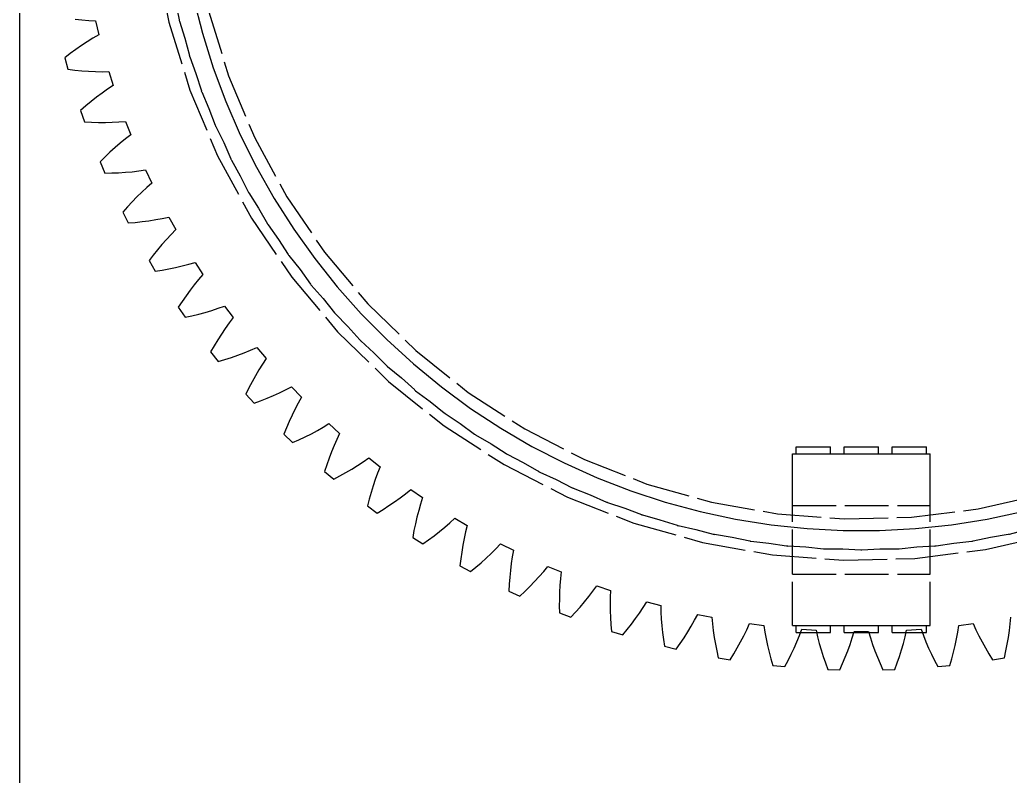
# Model space of a CAD drawing. Header units: millimetres. Extents: x -9 to 243, y -53 to 196.
# Drawn here: x 0.75 to 29.58, y 102.62 to 124.63 of the extents above; entities that cross this region are included whole.
import ezdxf

# ---------------------------------------------------------------- set-up
doc = ezdxf.new("R2010")
doc.units = ezdxf.units.MM
doc.linetypes.add('DASHED', pattern=[1.524, 1.27, -0.254])
doc.layers.add('HIDDEN', color=8, linetype='DASHED')
doc.layers.add('VISIBLE', color=7, linetype='CONTINUOUS')

msp = doc.modelspace()

# ---------------------------------------------------------------- linework, layer by layer
at = {"layer": 'HIDDEN'}
for points in [[(0.75, 81.6), (0.75, 187.1)], [(4.68027, 126.59961), (5.09119, 124.56694), (5.70245, 122.58527), (6.50799, 120.67432), (7.49979, 118.85307), (8.668, 117.13962), (10.00101, 115.551), (11.48557, 114.103), (13.10693, 112.81001), (14.84897, 111.68488), (16.69438, 110.73879), (18.62482, 109.98115), (20.6211, 109.41948), (22.66339, 109.05937), (24.73139, 108.9044), (26.80454, 108.9561), (28.86224, 109.21396), (30.88404, 109.67543)], [(4.68027, 126.59961), (5.09119, 124.56694), (5.70245, 122.58527), (6.50799, 120.67432), (7.49979, 118.85307), (8.668, 117.13962), (10.00101, 115.551), (11.48557, 114.103), (13.10693, 112.81001), (14.84897, 111.68488), (16.69438, 110.73879), (18.62482, 109.98115), (20.6211, 109.41948), (22.66339, 109.05937), (24.73139, 108.9044), (26.80454, 108.9561), (28.86224, 109.21396), (30.88404, 109.67543)], [(5.2875, 125.14369), (5.39036, 124.631)], [(5.2875, 125.14369), (5.39036, 124.631)], [(5.80765, 125.26241), (6.06894, 124.24252)], [(5.80765, 125.26241), (6.06894, 124.24252)], [(6.25408, 124.86304), (6.83008, 122.9957), (7.58915, 121.19498), (8.52373, 119.47879), (9.62456, 117.86419), (10.88067, 116.36721), (12.27959, 115.00274), (13.80742, 113.78434), (15.44897, 112.72411), (17.18792, 111.8326), (19.007, 111.11866), (20.88813, 110.5894), (22.81261, 110.25006), (24.76131, 110.10403), (26.71486, 110.15274), (28.65386, 110.39573), (30.55903, 110.83058)], [(6.25408, 124.86304), (6.83008, 122.9957), (7.58915, 121.19498), (8.52373, 119.47879), (9.62456, 117.86419), (10.88067, 116.36721), (12.27959, 115.00274), (13.80742, 113.78434), (15.44897, 112.72411), (17.18792, 111.8326), (19.007, 111.11866), (20.88813, 110.5894), (22.81261, 110.25006), (24.76131, 110.10403), (26.71486, 110.15274), (28.65386, 110.39573), (30.55903, 110.83058)], [(2.36283, 124.65086), (2.5598, 124.62879)], [(2.36283, 124.65086), (2.5598, 124.62879)], [(2.5598, 124.62879), (2.75571, 124.61221)], [(2.5598, 124.62879), (2.75571, 124.61221)], [(2.75571, 124.61221), (2.95043, 124.60151)], [(2.75571, 124.61221), (2.95043, 124.60151)], [(2.95043, 124.60151), (3.04774, 124.19317)], [(2.95043, 124.60151), (3.04774, 124.19317)], [(5.39036, 124.631), (5.38852, 124.63043)], [(5.39036, 124.631), (5.38852, 124.63043)], [(5.38852, 124.63043), (5.39397, 124.61301)], [(5.38852, 124.63043), (5.39397, 124.61301)], [(5.39397, 124.61301), (5.39756, 124.59512)], [(5.39397, 124.61301), (5.39756, 124.59512)], [(5.39946, 124.5955), (5.39756, 124.59512)], [(5.39946, 124.5955), (5.39756, 124.59512)], [(5.39946, 124.5955), (5.55578, 124.09651)], [(5.39946, 124.5955), (5.55578, 124.09651)], [(2.7114, 123.99264), (2.54556, 123.88411)], [(2.7114, 123.99264), (2.54556, 123.88411)], [(2.87877, 124.09579), (2.7114, 123.99264)], [(2.87877, 124.09579), (2.7114, 123.99264)], [(3.04774, 124.19317), (2.87877, 124.09579)], [(3.04774, 124.19317), (2.87877, 124.09579)], [(5.55578, 124.09651), (5.68556, 123.58997)], [(5.55578, 124.09651), (5.68556, 123.58997)], [(6.06894, 124.24252), (6.38369, 123.23784)], [(6.06894, 124.24252), (6.38369, 123.23784)], [(2.38121, 123.7705), (2.21834, 123.65205)], [(2.38121, 123.7705), (2.21834, 123.65205)], [(2.54556, 123.88411), (2.38121, 123.7705)], [(2.54556, 123.88411), (2.38121, 123.7705)], [(2.21834, 123.65205), (2.05693, 123.52897)], [(2.21834, 123.65205), (2.05693, 123.52897)], [(2.05693, 123.52897), (2.14979, 123.18999)], [(2.05693, 123.52897), (2.14979, 123.18999)], [(5.68556, 123.58997), (5.68375, 123.58929)], [(5.68556, 123.58997), (5.68375, 123.58929)], [(5.68375, 123.58929), (5.69011, 123.57219)], [(5.68375, 123.58929), (5.69011, 123.57219)], [(5.69011, 123.57219), (5.69464, 123.55452)], [(5.69011, 123.57219), (5.69464, 123.55452)], [(5.69651, 123.555), (5.69464, 123.55452)], [(5.69651, 123.555), (5.69464, 123.55452)], [(5.69651, 123.555), (5.87896, 123.06495)], [(5.69651, 123.555), (5.87896, 123.06495)], [(2.14979, 123.18999), (2.35139, 123.16635)], [(2.14979, 123.18999), (2.35139, 123.16635)], [(2.35139, 123.16635), (2.55188, 123.14744)], [(2.35139, 123.16635), (2.55188, 123.14744)], [(2.55188, 123.14744), (2.75118, 123.13344)], [(2.55188, 123.14744), (2.75118, 123.13344)], [(2.75118, 123.13344), (2.94919, 123.12457)], [(2.75118, 123.13344), (2.94919, 123.12457)], [(2.94919, 123.12457), (3.14576, 123.12112)], [(2.94919, 123.12457), (3.14576, 123.12112)], [(3.14576, 123.12112), (3.34077, 123.12344)], [(3.14576, 123.12112), (3.34077, 123.12344)], [(3.34077, 123.12344), (3.46513, 122.72252)], [(3.34077, 123.12344), (3.46513, 122.72252)], [(6.38369, 123.23784), (6.75102, 122.25116)], [(6.38369, 123.23784), (6.75102, 122.25116)], [(5.87896, 123.06495), (6.03528, 122.56596)], [(5.87896, 123.06495), (6.03528, 122.56596)], [(3.30305, 122.61408), (3.14294, 122.49998)], [(3.30305, 122.61408), (3.14294, 122.49998)], [(3.46513, 122.72252), (3.30305, 122.61408)], [(3.46513, 122.72252), (3.30305, 122.61408)], [(6.03528, 122.56596), (6.03351, 122.56519)], [(6.03528, 122.56596), (6.03351, 122.56519)], [(6.03351, 122.56519), (6.04077, 122.54845)], [(6.03351, 122.56519), (6.04077, 122.54845)], [(6.04077, 122.54845), (6.04622, 122.53104)], [(6.04077, 122.54845), (6.04622, 122.53104)], [(2.82833, 122.25627), (2.67373, 122.12721)], [(2.82833, 122.25627), (2.67373, 122.12721)], [(2.98472, 122.38061), (2.82833, 122.25627)], [(2.98472, 122.38061), (2.82833, 122.25627)], [(3.14294, 122.49998), (2.98472, 122.38061)], [(3.14294, 122.49998), (2.98472, 122.38061)], [(6.04807, 122.53162), (6.04622, 122.53104)], [(6.04807, 122.53162), (6.04622, 122.53104)], [(6.04807, 122.53162), (6.25612, 122.05189)], [(6.04807, 122.53162), (6.25612, 122.05189)], [(2.67373, 122.12721), (2.5209, 121.99363)], [(2.67373, 122.12721), (2.5209, 121.99363)], [(2.5209, 121.99363), (2.63619, 121.6616)], [(2.5209, 121.99363), (2.63619, 121.6616)], [(6.25612, 122.05189), (6.43856, 121.56184)], [(6.25612, 122.05189), (6.43856, 121.56184)], [(6.75102, 122.25116), (7.16992, 121.28526)], [(6.75102, 122.25116), (7.16992, 121.28526)], [(2.63619, 121.6616), (2.83892, 121.65148)], [(2.63619, 121.6616), (2.83892, 121.65148)], [(2.83892, 121.65148), (3.04023, 121.646)], [(2.83892, 121.65148), (3.04023, 121.646)], [(3.04023, 121.646), (3.24002, 121.64535)], [(3.04023, 121.646), (3.24002, 121.64535)], [(3.24002, 121.64535), (3.43818, 121.64973)], [(3.24002, 121.64535), (3.43818, 121.64973)], [(3.43818, 121.64973), (3.63455, 121.65941)], [(3.43818, 121.64973), (3.63455, 121.65941)], [(3.63455, 121.65941), (3.82896, 121.67476)], [(3.63455, 121.65941), (3.82896, 121.67476)], [(3.82896, 121.67476), (3.97983, 121.28303)], [(3.82896, 121.67476), (3.97983, 121.28303)], [(6.43856, 121.56184), (6.43683, 121.56098)], [(6.43856, 121.56184), (6.43683, 121.56098)], [(6.43683, 121.56098), (6.44496, 121.54465)], [(6.43683, 121.56098), (6.44496, 121.54465)], [(6.44496, 121.54465), (6.45133, 121.52754)], [(6.44496, 121.54465), (6.45133, 121.52754)], [(6.45314, 121.52822), (6.45133, 121.52754)], [(6.45314, 121.52822), (6.45133, 121.52754)], [(6.45314, 121.52822), (6.68622, 121.06014)], [(6.45314, 121.52822), (6.68622, 121.06014)], [(3.82535, 121.16401), (3.67322, 121.03946)], [(3.82535, 121.16401), (3.67322, 121.03946)], [(3.97983, 121.28303), (3.82535, 121.16401)], [(3.97983, 121.28303), (3.82535, 121.16401)], [(7.16992, 121.28526), (7.63921, 120.3428)], [(7.16992, 121.28526), (7.63921, 120.3428)], [(3.52332, 120.90979), (3.37558, 120.77529)], [(3.52332, 120.90979), (3.37558, 120.77529)], [(3.67322, 121.03946), (3.52332, 120.90979)], [(3.67322, 121.03946), (3.52332, 120.90979)], [(6.68622, 121.06014), (6.89427, 120.5804)], [(6.68622, 121.06014), (6.89427, 120.5804)], [(3.22995, 120.63619), (3.08639, 120.4927)], [(3.22995, 120.63619), (3.08639, 120.4927)], [(3.37558, 120.77529), (3.22995, 120.63619)], [(3.37558, 120.77529), (3.22995, 120.63619)], [(6.89427, 120.5804), (6.89259, 120.57945)], [(6.89427, 120.5804), (6.89259, 120.57945)], [(6.89259, 120.57945), (6.90157, 120.56357)], [(6.89259, 120.57945), (6.90157, 120.56357)], [(6.90157, 120.56357), (6.90883, 120.54683)], [(6.90157, 120.56357), (6.90883, 120.54683)], [(6.91061, 120.5476), (6.90883, 120.54683)], [(6.91061, 120.5476), (6.90883, 120.54683)], [(6.91061, 120.5476), (7.16806, 120.09247)], [(6.91061, 120.5476), (7.16806, 120.09247)], [(3.08639, 120.4927), (3.2236, 120.16912)], [(3.08639, 120.4927), (3.2236, 120.16912)], [(4.21987, 120.23361), (4.41282, 120.26191)], [(4.21987, 120.23361), (4.41282, 120.26191)], [(4.41282, 120.26191), (4.58952, 119.88114)], [(4.41282, 120.26191), (4.58952, 119.88114)], [(7.63921, 120.3428), (8.15758, 119.42642)], [(7.63921, 120.3428), (8.15758, 119.42642)], [(3.2236, 120.16912), (3.42655, 120.17256)], [(3.2236, 120.16912), (3.42655, 120.17256)], [(3.42655, 120.17256), (3.62778, 120.18054)], [(3.42655, 120.17256), (3.62778, 120.18054)], [(3.62778, 120.18054), (3.82717, 120.19323)], [(3.62778, 120.18054), (3.82717, 120.19323)], [(3.82717, 120.19323), (4.02458, 120.21083)], [(3.82717, 120.19323), (4.02458, 120.21083)], [(4.02458, 120.21083), (4.21987, 120.23361)], [(4.02458, 120.21083), (4.21987, 120.23361)], [(7.16806, 120.09247), (7.40114, 119.62438)], [(7.16806, 120.09247), (7.40114, 119.62438)], [(4.44333, 119.75206), (4.29986, 119.61763)], [(4.44333, 119.75206), (4.29986, 119.61763)], [(4.58952, 119.88114), (4.44333, 119.75206)], [(4.58952, 119.88114), (4.44333, 119.75206)], [(4.15896, 119.47824), (4.02053, 119.33417)], [(4.15896, 119.47824), (4.02053, 119.33417)], [(4.29986, 119.61763), (4.15896, 119.47824)], [(4.29986, 119.61763), (4.15896, 119.47824)], [(7.40114, 119.62438), (7.39951, 119.62334)], [(7.40114, 119.62438), (7.39951, 119.62334)], [(7.39951, 119.62334), (7.40932, 119.60796)], [(7.39951, 119.62334), (7.40932, 119.60796)], [(7.40932, 119.60796), (7.41745, 119.59162)], [(7.40932, 119.60796), (7.41745, 119.59162)], [(7.41918, 119.59248), (7.41745, 119.59162)], [(7.41918, 119.59248), (7.41745, 119.59162)], [(7.41918, 119.59248), (7.7003, 119.15157)], [(7.41918, 119.59248), (7.7003, 119.15157)], [(8.15758, 119.42642), (8.72359, 118.53868)], [(8.15758, 119.42642), (8.72359, 118.53868)], [(3.88452, 119.18566), (3.75086, 119.03289)], [(3.88452, 119.18566), (3.75086, 119.03289)], [(4.02053, 119.33417), (3.88452, 119.18566)], [(4.02053, 119.33417), (3.88452, 119.18566)], [(7.7003, 119.15157), (7.95776, 118.69644)], [(7.7003, 119.15157), (7.95776, 118.69644)], [(3.75086, 119.03289), (3.90938, 118.7192)], [(3.75086, 119.03289), (3.90938, 118.7192)], [(4.50999, 118.78357), (4.70579, 118.81432)], [(4.50999, 118.78357), (4.70579, 118.81432)], [(4.70579, 118.81432), (4.89912, 118.85009)], [(4.70579, 118.81432), (4.89912, 118.85009)], [(4.89912, 118.85009), (5.08975, 118.89122)], [(4.89912, 118.85009), (5.08975, 118.89122)], [(5.08975, 118.89122), (5.29148, 118.52309)], [(5.08975, 118.89122), (5.29148, 118.52309)], [(3.90938, 118.7192), (4.11165, 118.73619)], [(3.90938, 118.7192), (4.11165, 118.73619)], [(4.11165, 118.73619), (4.31189, 118.75759)], [(4.11165, 118.73619), (4.31189, 118.75759)], [(4.31189, 118.75759), (4.50999, 118.78357)], [(4.31189, 118.75759), (4.50999, 118.78357)], [(5.29148, 118.52309), (5.15425, 118.38454)], [(5.29148, 118.52309), (5.15425, 118.38454)], [(7.95776, 118.69644), (7.95618, 118.69532)], [(7.95776, 118.69644), (7.95618, 118.69532)], [(7.95618, 118.69532), (7.96679, 118.68047)], [(7.95618, 118.69532), (7.96679, 118.68047)], [(7.96679, 118.68047), (7.97578, 118.66459)], [(7.96679, 118.68047), (7.97578, 118.66459)], [(7.97746, 118.66554), (7.97578, 118.66459)], [(7.97746, 118.66554), (7.97578, 118.66459)], [(7.97746, 118.66554), (8.28146, 118.24008)], [(7.97746, 118.66554), (8.28146, 118.24008)], [(8.72359, 118.53868), (9.33566, 117.68205)], [(8.72359, 118.53868), (9.33566, 117.68205)], [(5.02007, 118.24083), (4.8888, 118.09234)], [(5.02007, 118.24083), (4.8888, 118.09234)], [(5.15425, 118.38454), (5.02007, 118.24083)], [(5.15425, 118.38454), (5.02007, 118.24083)], [(8.28146, 118.24008), (8.56257, 117.79917)], [(8.28146, 118.24008), (8.56257, 117.79917)], [(4.7603, 117.93935), (4.63451, 117.78208)], [(4.7603, 117.93935), (4.63451, 117.78208)], [(4.8888, 118.09234), (4.7603, 117.93935)], [(4.8888, 118.09234), (4.7603, 117.93935)], [(4.63451, 117.78208), (4.51136, 117.62073)], [(4.63451, 117.78208), (4.51136, 117.62073)], [(8.56257, 117.79917), (8.56106, 117.79797)], [(8.56257, 117.79917), (8.56106, 117.79797)], [(8.56106, 117.79797), (8.57244, 117.7837)], [(8.56106, 117.79797), (8.57244, 117.7837)], [(8.57244, 117.7837), (8.58225, 117.76831)], [(8.57244, 117.7837), (8.58225, 117.76831)], [(8.58388, 117.76935), (8.58225, 117.76831)], [(8.58388, 117.76935), (8.58225, 117.76831)], [(8.58388, 117.76935), (8.9099, 117.36053)], [(8.58388, 117.76935), (8.9099, 117.36053)], [(9.33566, 117.68205), (9.99209, 116.85891)], [(9.33566, 117.68205), (9.99209, 116.85891)], [(4.51136, 117.62073), (4.69047, 117.31833)], [(4.51136, 117.62073), (4.69047, 117.31833)], [(4.89115, 117.34879), (5.08952, 117.38352)], [(4.89115, 117.34879), (5.08952, 117.38352)], [(5.08952, 117.38352), (5.28544, 117.42267)], [(5.08952, 117.38352), (5.28544, 117.42267)], [(5.28544, 117.42267), (5.47875, 117.46643)], [(5.28544, 117.42267), (5.47875, 117.46643)], [(5.47875, 117.46643), (5.66926, 117.51503)], [(5.47875, 117.46643), (5.66926, 117.51503)], [(5.66926, 117.51503), (5.85671, 117.5688)], [(5.66926, 117.51503), (5.85671, 117.5688)], [(5.85671, 117.5688), (6.08259, 117.21497)], [(5.85671, 117.5688), (6.08259, 117.21497)], [(8.9099, 117.36053), (9.2139, 116.93507)], [(8.9099, 117.36053), (9.2139, 116.93507)], [(4.69047, 117.31833), (4.89115, 117.34879)], [(4.69047, 117.31833), (4.89115, 117.34879)], [(5.95491, 117.06756), (5.83063, 116.91521)], [(5.95491, 117.06756), (5.83063, 116.91521)], [(6.08259, 117.21497), (5.95491, 117.06756)], [(6.08259, 117.21497), (5.95491, 117.06756)], [(5.83063, 116.91521), (5.70957, 116.75828)], [(5.83063, 116.91521), (5.70957, 116.75828)], [(9.2139, 116.93507), (9.21245, 116.93379)], [(9.2139, 116.93507), (9.21245, 116.93379)], [(9.21245, 116.93379), (9.22457, 116.92014)], [(9.21245, 116.93379), (9.22457, 116.92014)], [(9.22457, 116.92014), (9.23518, 116.9053)], [(9.22457, 116.92014), (9.23518, 116.9053)], [(9.23675, 116.90642), (9.23518, 116.9053)], [(9.23675, 116.90642), (9.23518, 116.9053)], [(9.23675, 116.90642), (9.5839, 116.51537)], [(9.23675, 116.90642), (9.5839, 116.51537)], [(9.99209, 116.85891), (10.69105, 116.07157)], [(9.99209, 116.85891), (10.69105, 116.07157)], [(5.59158, 116.59705), (5.47658, 116.43173)], [(5.59158, 116.59705), (5.47658, 116.43173)], [(5.70957, 116.75828), (5.59158, 116.59705)], [(5.70957, 116.75828), (5.59158, 116.59705)], [(9.5839, 116.51537), (9.90992, 116.10655)], [(9.5839, 116.51537), (9.90992, 116.10655)], [(5.47658, 116.43173), (5.36448, 116.26252)], [(5.47658, 116.43173), (5.36448, 116.26252)], [(5.36448, 116.26252), (5.56339, 115.97275)], [(5.36448, 116.26252), (5.56339, 115.97275)], [(6.34001, 116.17318), (6.52685, 116.23439)], [(6.34001, 116.17318), (6.52685, 116.23439)], [(6.52685, 116.23439), (6.7103, 116.30056)], [(6.52685, 116.23439), (6.7103, 116.30056)], [(6.7103, 116.30056), (6.9593, 115.96261)], [(6.7103, 116.30056), (6.9593, 115.96261)], [(5.56339, 115.97275), (5.76159, 116.01655)], [(5.56339, 115.97275), (5.76159, 116.01655)], [(5.76159, 116.01655), (5.95719, 116.06445)], [(5.76159, 116.01655), (5.95719, 116.06445)], [(5.95719, 116.06445), (6.15006, 116.1166)], [(5.95719, 116.06445), (6.15006, 116.1166)], [(6.15006, 116.1166), (6.34001, 116.17318)], [(6.15006, 116.1166), (6.34001, 116.17318)], [(6.9593, 115.96261), (6.84175, 115.807)], [(6.9593, 115.96261), (6.84175, 115.807)], [(9.90992, 116.10655), (9.90854, 116.10519)], [(9.90992, 116.10655), (9.90854, 116.10519)], [(9.90854, 116.10519), (9.92136, 116.09221)], [(9.90854, 116.10519), (9.92136, 116.09221)], [(9.92136, 116.09221), (9.93274, 116.07794)], [(9.92136, 116.09221), (9.93274, 116.07794)], [(9.93425, 116.07914), (9.93274, 116.07794)], [(9.93425, 116.07914), (9.93274, 116.07794)], [(9.93425, 116.07914), (10.30155, 115.70696)], [(9.93425, 116.07914), (10.30155, 115.70696)], [(10.69105, 116.07157), (11.43058, 115.32221)], [(10.69105, 116.07157), (11.43058, 115.32221)], [(6.72793, 115.64669), (6.61762, 115.48203)], [(6.72793, 115.64669), (6.61762, 115.48203)], [(6.84175, 115.807), (6.72793, 115.64669)], [(6.84175, 115.807), (6.72793, 115.64669)], [(10.30155, 115.70696), (10.6487, 115.31592)], [(10.30155, 115.70696), (10.6487, 115.31592)], [(6.61762, 115.48203), (6.51067, 115.31327)], [(6.61762, 115.48203), (6.51067, 115.31327)], [(6.40696, 115.14064), (6.30641, 114.96432)], [(6.40696, 115.14064), (6.30641, 114.96432)], [(6.51067, 115.31327), (6.40696, 115.14064)], [(6.51067, 115.31327), (6.40696, 115.14064)], [(7.46806, 115.0139), (7.64668, 115.09217)], [(7.46806, 115.0139), (7.64668, 115.09217)], [(7.64668, 115.09217), (7.9177, 114.7716)], [(7.64668, 115.09217), (7.9177, 114.7716)], [(10.6487, 115.31592), (10.64739, 115.31449)], [(10.6487, 115.31592), (10.64739, 115.31449)], [(10.64739, 115.31449), (10.66088, 115.30219)], [(10.64739, 115.31449), (10.66088, 115.30219)], [(10.66088, 115.30219), (10.67299, 115.28855)], [(10.66088, 115.30219), (10.67299, 115.28855)], [(10.67444, 115.28983), (10.67299, 115.28855)], [(10.67444, 115.28983), (10.67299, 115.28855)], [(10.67444, 115.28983), (11.06087, 114.93756)], [(10.67444, 115.28983), (11.06087, 114.93756)], [(11.43058, 115.32221), (12.20863, 114.61292)], [(11.43058, 115.32221), (12.20863, 114.61292)], [(6.30641, 114.96432), (6.52423, 114.68849)], [(6.30641, 114.96432), (6.52423, 114.68849)], [(6.71906, 114.74542), (6.91103, 114.80628)], [(6.71906, 114.74542), (6.91103, 114.80628)], [(6.91103, 114.80628), (7.09998, 114.8712)], [(6.91103, 114.80628), (7.09998, 114.8712)], [(7.09998, 114.8712), (7.28574, 114.94034)], [(7.09998, 114.8712), (7.28574, 114.94034)], [(7.28574, 114.94034), (7.46806, 115.0139)], [(7.28574, 114.94034), (7.46806, 115.0139)], [(7.9177, 114.7716), (7.81081, 114.60849)], [(7.9177, 114.7716), (7.81081, 114.60849)], [(11.06087, 114.93756), (11.42817, 114.56537)], [(11.06087, 114.93756), (11.42817, 114.56537)], [(6.52423, 114.68849), (6.71906, 114.74542)], [(6.52423, 114.68849), (6.71906, 114.74542)], [(7.81081, 114.60849), (7.70795, 114.44094)], [(7.81081, 114.60849), (7.70795, 114.44094)], [(11.42817, 114.56537), (11.42694, 114.56388)], [(11.42817, 114.56537), (11.42694, 114.56388)], [(11.42694, 114.56388), (11.44106, 114.55231)], [(11.42694, 114.56388), (11.44106, 114.55231)], [(11.44106, 114.55231), (11.45388, 114.53933)], [(11.44106, 114.55231), (11.45388, 114.53933)], [(11.45525, 114.54068), (11.45388, 114.53933)], [(11.45525, 114.54068), (11.45388, 114.53933)], [(11.45525, 114.54068), (11.85974, 114.20929)], [(11.45525, 114.54068), (11.85974, 114.20929)], [(12.20863, 114.61292), (13.02303, 113.94568)], [(12.20863, 114.61292), (13.02303, 113.94568)], [(7.60888, 114.26927), (7.51344, 114.09375)], [(7.60888, 114.26927), (7.51344, 114.09375)], [(7.70795, 114.44094), (7.60888, 114.26927)], [(7.70795, 114.44094), (7.60888, 114.26927)], [(11.85974, 114.20929), (12.24617, 113.85701)], [(11.85974, 114.20929), (12.24617, 113.85701)], [(7.42149, 113.91458), (7.33295, 113.73193)], [(7.42149, 113.91458), (7.33295, 113.73193)], [(7.51344, 114.09375), (7.42149, 113.91458)], [(7.51344, 114.09375), (7.42149, 113.91458)], [(8.4887, 113.85899), (8.66169, 113.94901)], [(8.4887, 113.85899), (8.66169, 113.94901)], [(8.66169, 113.94901), (8.95351, 113.64727)], [(8.66169, 113.94901), (8.95351, 113.64727)], [(13.02303, 113.94568), (13.87151, 113.32235)], [(13.02303, 113.94568), (13.87151, 113.32235)], [(7.33295, 113.73193), (7.56871, 113.47126)], [(7.33295, 113.73193), (7.56871, 113.47126)], [(7.7593, 113.54109), (7.94677, 113.61463)], [(7.7593, 113.54109), (7.94677, 113.61463)], [(7.94677, 113.61463), (8.13097, 113.69203)], [(7.94677, 113.61463), (8.13097, 113.69203)], [(8.13097, 113.69203), (8.31169, 113.77342)], [(8.13097, 113.69203), (8.31169, 113.77342)], [(8.31169, 113.77342), (8.4887, 113.85899)], [(8.31169, 113.77342), (8.4887, 113.85899)], [(8.95351, 113.64727), (8.85776, 113.47738)], [(8.95351, 113.64727), (8.85776, 113.47738)], [(12.24617, 113.85701), (12.24502, 113.85546)], [(12.24617, 113.85701), (12.24502, 113.85546)], [(12.24502, 113.85546), (12.25973, 113.84465)], [(12.24502, 113.85546), (12.25973, 113.84465)], [(12.25973, 113.84465), (12.27321, 113.83236)], [(12.25973, 113.84465), (12.27321, 113.83236)], [(12.27452, 113.83379), (12.27321, 113.83236)], [(12.27452, 113.83379), (12.27321, 113.83236)], [(12.27452, 113.83379), (12.69592, 113.5242)], [(12.27452, 113.83379), (12.69592, 113.5242)], [(7.56871, 113.47126), (7.7593, 113.54109)], [(7.56871, 113.47126), (7.7593, 113.54109)], [(8.85776, 113.47738), (8.76632, 113.30333)], [(8.85776, 113.47738), (8.76632, 113.30333)], [(12.69592, 113.5242), (13.10041, 113.19281)], [(12.69592, 113.5242), (13.10041, 113.19281)], [(13.87151, 113.32235), (14.75171, 112.74467)], [(13.87151, 113.32235), (14.75171, 112.74467)], [(8.67894, 113.12543), (8.59543, 112.94393)], [(8.67894, 113.12543), (8.59543, 112.94393)], [(8.76632, 113.30333), (8.67894, 113.12543)], [(8.76632, 113.30333), (8.67894, 113.12543)], [(13.10041, 113.19281), (13.09935, 113.19119)], [(13.10041, 113.19281), (13.09935, 113.19119)], [(13.09935, 113.19119), (13.1146, 113.18118)], [(13.09935, 113.19119), (13.1146, 113.18118)], [(13.1146, 113.18118), (13.12872, 113.16962)], [(13.1146, 113.18118), (13.12872, 113.16962)], [(13.12994, 113.17111), (13.12872, 113.16962)], [(13.12994, 113.17111), (13.12872, 113.16962)], [(13.12994, 113.17111), (13.5671, 112.8842)], [(13.12994, 113.17111), (13.5671, 112.8842)], [(8.51566, 112.75902), (8.43951, 112.57086)], [(8.51566, 112.75902), (8.43951, 112.57086)], [(8.59543, 112.94393), (8.51566, 112.75902)], [(8.59543, 112.94393), (8.51566, 112.75902)], [(9.41329, 112.67763), (9.58419, 112.77483)], [(9.41329, 112.67763), (9.58419, 112.77483)], [(9.58419, 112.77483), (9.75078, 112.87621)], [(9.58419, 112.77483), (9.75078, 112.87621)], [(9.75078, 112.87621), (10.06211, 112.59463)], [(9.75078, 112.87621), (10.06211, 112.59463)], [(13.5671, 112.8842), (13.98851, 112.57462)], [(13.5671, 112.8842), (13.98851, 112.57462)], [(14.75171, 112.74467), (15.66116, 112.21425)], [(14.75171, 112.74467), (15.66116, 112.21425)], [(8.43951, 112.57086), (8.69215, 112.32652)], [(8.43951, 112.57086), (8.69215, 112.32652)], [(8.87765, 112.40892), (9.0598, 112.49483)], [(8.87765, 112.40892), (9.0598, 112.49483)], [(9.0598, 112.49483), (9.23841, 112.58435)], [(9.0598, 112.49483), (9.23841, 112.58435)], [(9.23841, 112.58435), (9.41329, 112.67763)], [(9.23841, 112.58435), (9.41329, 112.67763)], [(10.06211, 112.59463), (9.97791, 112.41873)], [(10.06211, 112.59463), (9.97791, 112.41873)], [(13.98851, 112.57462), (13.98754, 112.57295)], [(13.98851, 112.57462), (13.98754, 112.57295)], [(13.98754, 112.57295), (14.0033, 112.56375)], [(13.98754, 112.57295), (14.0033, 112.56375)], [(14.0033, 112.56375), (14.01801, 112.55295)], [(14.0033, 112.56375), (14.01801, 112.55295)], [(14.01915, 112.55451), (14.01801, 112.55295)], [(14.01915, 112.55451), (14.01801, 112.55295)], [(14.01915, 112.55451), (14.47084, 112.29107)], [(14.01915, 112.55451), (14.47084, 112.29107)], [(8.69215, 112.32652), (8.87765, 112.40892)], [(8.69215, 112.32652), (8.87765, 112.40892)], [(9.8983, 112.23896), (9.823, 112.05562)], [(9.8983, 112.23896), (9.823, 112.05562)], [(9.97791, 112.41873), (9.8983, 112.23896)], [(9.97791, 112.41873), (9.8983, 112.23896)], [(14.47084, 112.29107), (14.908, 112.00415)], [(14.47084, 112.29107), (14.908, 112.00415)], [(15.66116, 112.21425), (16.59734, 111.73256)], [(15.66116, 112.21425), (16.59734, 111.73256)], [(23.35, 112.19793), (24.35, 112.19793)], [(23.35, 111.99793), (23.35, 112.19793)], [(23.35, 112.19793), (24.35, 112.19793)], [(23.35, 111.99793), (23.35, 112.19793)], [(24.35, 111.99793), (24.35, 112.19793)], [(24.35, 111.99793), (24.35, 112.19793)], [(24.75, 112.19793), (25.75, 112.19793)], [(24.75, 111.99793), (24.75, 112.19793)], [(24.75, 112.19793), (25.75, 112.19793)], [(24.75, 111.99793), (24.75, 112.19793)], [(25.75, 111.99793), (25.75, 112.19793)], [(25.75, 111.99793), (25.75, 112.19793)], [(26.15, 112.19793), (27.15, 112.19793)], [(26.15, 111.99793), (26.15, 112.19793)], [(26.15, 111.99793), (26.15, 112.19793)], [(26.15, 112.19793), (27.15, 112.19793)], [(27.15, 111.99793), (27.15, 112.19793)], [(27.15, 111.99793), (27.15, 112.19793)], [(9.823, 112.05562), (9.7518, 111.86894)], [(9.823, 112.05562), (9.7518, 111.86894)], [(10.74965, 111.76627), (10.9091, 111.87855)], [(10.74965, 111.76627), (10.9091, 111.87855)], [(10.9091, 111.87855), (11.23854, 111.61839)], [(10.9091, 111.87855), (11.23854, 111.61839)], [(14.908, 112.00415), (14.90712, 112.00243)], [(14.908, 112.00415), (14.90712, 112.00243)], [(14.90712, 112.00243), (14.92335, 111.99408)], [(14.90712, 112.00243), (14.92335, 111.99408)], [(14.92335, 111.99408), (14.9386, 111.98407)], [(14.92335, 111.99408), (14.9386, 111.98407)], [(14.93966, 111.98569), (14.9386, 111.98407)], [(14.93966, 111.98569), (14.9386, 111.98407)], [(14.93966, 111.98569), (15.40463, 111.74645)], [(14.93966, 111.98569), (15.40463, 111.74645)], [(23.25, 106.99793), (23.25, 111.99793)], [(23.25, 110.49793), (23.25, 111.99793)], [(23.25, 111.99793), (23.35, 111.99793)], [(23.25, 111.99793), (27.25, 111.99793)], [(23.35, 111.99793), (24.35, 111.99793)], [(24.35, 111.99793), (24.75, 111.99793)], [(24.75, 111.99793), (25.75, 111.99793)], [(25.75, 111.99793), (26.15, 111.99793)], [(26.15, 111.99793), (27.15, 111.99793)], [(27.15, 111.99793), (27.25, 111.99793)], [(27.25, 106.99793), (27.25, 111.99793)], [(27.25, 110.49793), (27.25, 111.99793)], [(9.68456, 111.67912), (9.62115, 111.4863)], [(9.68456, 111.67912), (9.62115, 111.4863)], [(9.7518, 111.86894), (9.68456, 111.67912)], [(9.7518, 111.86894), (9.68456, 111.67912)], [(10.41737, 111.55312), (10.58563, 111.65786)], [(10.41737, 111.55312), (10.58563, 111.65786)], [(10.58563, 111.65786), (10.74965, 111.76627)], [(10.58563, 111.65786), (10.74965, 111.76627)], [(11.23854, 111.61839), (11.16628, 111.43726)], [(11.23854, 111.61839), (11.16628, 111.43726)], [(15.40463, 111.74645), (15.85632, 111.48301)], [(15.40463, 111.74645), (15.85632, 111.48301)], [(16.59734, 111.73256), (17.55763, 111.30096)], [(16.59734, 111.73256), (17.55763, 111.30096)], [(9.62115, 111.4863), (9.88955, 111.25938)], [(9.62115, 111.4863), (9.88955, 111.25938)], [(9.88955, 111.25938), (10.06913, 111.35398)], [(9.88955, 111.25938), (10.06913, 111.35398)], [(10.06913, 111.35398), (10.24513, 111.45186)], [(10.06913, 111.35398), (10.24513, 111.45186)], [(10.24513, 111.45186), (10.41737, 111.55312)], [(10.24513, 111.45186), (10.41737, 111.55312)], [(11.16628, 111.43726), (11.09885, 111.25257)], [(11.16628, 111.43726), (11.09885, 111.25257)], [(15.85632, 111.48301), (15.85553, 111.48125)], [(15.85632, 111.48301), (15.85553, 111.48125)], [(15.85553, 111.48125), (15.87217, 111.47377)], [(15.85553, 111.48125), (15.87217, 111.47377)], [(15.87217, 111.47377), (15.88794, 111.46457)], [(15.87217, 111.47377), (15.88794, 111.46457)], [(15.88891, 111.46624), (15.88794, 111.46457)], [(15.88891, 111.46624), (15.88794, 111.46457)], [(15.88891, 111.46624), (16.36585, 111.25188)], [(15.88891, 111.46624), (16.36585, 111.25188)], [(17.55763, 111.30096), (18.53937, 110.92063)], [(17.55763, 111.30096), (18.53937, 110.92063)], [(11.03596, 111.06461), (10.9774, 110.8736)], [(11.03596, 111.06461), (10.9774, 110.8736)], [(11.09885, 111.25257), (11.03596, 111.06461)], [(11.09885, 111.25257), (11.03596, 111.06461)], [(16.36585, 111.25188), (16.83082, 111.01264)], [(16.36585, 111.25188), (16.83082, 111.01264)], [(16.83082, 111.01264), (16.83012, 111.01084)], [(16.83082, 111.01264), (16.83012, 111.01084)], [(16.83012, 111.01084), (16.84714, 111.00425)], [(16.83012, 111.01084), (16.84714, 111.00425)], [(10.9774, 110.8736), (10.92298, 110.6797)], [(10.9774, 110.8736), (10.92298, 110.6797)], [(11.82346, 110.71868), (11.97987, 110.8378)], [(11.82346, 110.71868), (11.97987, 110.8378)], [(11.97987, 110.8378), (12.13147, 110.96048)], [(11.97987, 110.8378), (12.13147, 110.96048)], [(12.13147, 110.96048), (12.47754, 110.72291)], [(12.13147, 110.96048), (12.47754, 110.72291)], [(12.47754, 110.72291), (12.41755, 110.53735)], [(12.47754, 110.72291), (12.41755, 110.53735)], [(16.84714, 111.00425), (16.86336, 110.9959)], [(16.84714, 111.00425), (16.86336, 110.9959)], [(16.86425, 110.99762), (16.86336, 110.9959)], [(16.86425, 110.99762), (16.86336, 110.9959)], [(16.86425, 110.99762), (17.35184, 110.80873)], [(16.86425, 110.99762), (17.35184, 110.80873)], [(17.35184, 110.80873), (17.82878, 110.59436)], [(17.35184, 110.80873), (17.82878, 110.59436)], [(18.53937, 110.92063), (19.53981, 110.59264)], [(18.53937, 110.92063), (19.53981, 110.59264)], [(10.92298, 110.6797), (10.87259, 110.48308)], [(10.92298, 110.6797), (10.87259, 110.48308)], [(10.87259, 110.48308), (11.15555, 110.27459)], [(10.87259, 110.48308), (11.15555, 110.27459)], [(11.32841, 110.38098), (11.49748, 110.4904)], [(11.32841, 110.38098), (11.49748, 110.4904)], [(11.49748, 110.4904), (11.66257, 110.60293)], [(11.49748, 110.4904), (11.66257, 110.60293)], [(11.66257, 110.60293), (11.82346, 110.71868)], [(11.66257, 110.60293), (11.82346, 110.71868)], [(12.41755, 110.53735), (12.36261, 110.34858)], [(12.41755, 110.53735), (12.36261, 110.34858)], [(17.82878, 110.59436), (17.82818, 110.59252)], [(17.82878, 110.59436), (17.82818, 110.59252)], [(17.82818, 110.59252), (17.84552, 110.58684)], [(17.82818, 110.59252), (17.84552, 110.58684)], [(17.84552, 110.58684), (17.86217, 110.57936)], [(17.84552, 110.58684), (17.86217, 110.57936)], [(17.86296, 110.58112), (17.86217, 110.57936)], [(17.86296, 110.58112), (17.86217, 110.57936)], [(17.86296, 110.58112), (18.35984, 110.41822)], [(17.86296, 110.58112), (18.35984, 110.41822)], [(19.53981, 110.59264), (20.55617, 110.31792)], [(19.53981, 110.59264), (20.55617, 110.31792)], [(23.25, 108.49793), (23.25, 110.49793)], [(23.25, 110.49793), (27.25, 110.49793)], [(23.25, 110.49793), (27.25, 110.49793)], [(27.25, 108.49793), (27.25, 110.49793)], [(11.15555, 110.27459), (11.32841, 110.38098)], [(11.15555, 110.27459), (11.32841, 110.38098)], [(12.31241, 110.15684), (12.26673, 109.96233)], [(12.31241, 110.15684), (12.26673, 109.96233)], [(12.36261, 110.34858), (12.31241, 110.15684)], [(12.36261, 110.34858), (12.31241, 110.15684)], [(18.35984, 110.41822), (18.84743, 110.22933)], [(18.35984, 110.41822), (18.84743, 110.22933)], [(18.84743, 110.22933), (18.84693, 110.22746)], [(18.84743, 110.22933), (18.84693, 110.22746)], [(18.84693, 110.22746), (18.86454, 110.2227)], [(18.84693, 110.22746), (18.86454, 110.2227)], [(18.86454, 110.2227), (18.88156, 110.21611)], [(18.86454, 110.2227), (18.88156, 110.21611)], [(18.88226, 110.21791), (18.88156, 110.21611)], [(18.88226, 110.21791), (18.88156, 110.21611)], [(18.88226, 110.21791), (19.38705, 110.08146)], [(18.88226, 110.21791), (19.38705, 110.08146)], [(20.55617, 110.31792), (21.5856, 110.09721)], [(20.55617, 110.31792), (21.5856, 110.09721)], [(28.9144, 110.09721), (29.94383, 110.31792)], [(28.9144, 110.09721), (29.94383, 110.31792)], [(12.26673, 109.96233), (12.22539, 109.76524)], [(12.26673, 109.96233), (12.22539, 109.76524)], [(12.96845, 109.73804), (13.12125, 109.86428)], [(12.96845, 109.73804), (13.12125, 109.86428)], [(13.12125, 109.86428), (13.26936, 109.99357)], [(13.12125, 109.86428), (13.26936, 109.99357)], [(13.26936, 109.99357), (13.41242, 110.1261)], [(13.26936, 109.99357), (13.41242, 110.1261)], [(13.41242, 110.1261), (13.7736, 109.91218)], [(13.41242, 110.1261), (13.7736, 109.91218)], [(13.7736, 109.91218), (13.72613, 109.72303)], [(13.7736, 109.91218), (13.72613, 109.72303)], [(19.38705, 110.08146), (19.88393, 109.91857)], [(19.38705, 110.08146), (19.88393, 109.91857)], [(19.88393, 109.91857), (19.88352, 109.91667)], [(19.88393, 109.91857), (19.88352, 109.91667)], [(19.88352, 109.91667), (19.90136, 109.91285)], [(19.88352, 109.91667), (19.90136, 109.91285)], [(19.90136, 109.91285), (19.9187, 109.90716)], [(19.90136, 109.91285), (19.9187, 109.90716)], [(19.91931, 109.909), (19.9187, 109.90716)], [(19.91931, 109.909), (19.9187, 109.90716)], [(19.91931, 109.909), (20.43059, 109.79938)], [(19.91931, 109.909), (20.43059, 109.79938)], [(21.5856, 110.09721), (22.62525, 109.93114)], [(21.5856, 110.09721), (22.62525, 109.93114)], [(22.62525, 109.93114), (23.67222, 109.82016)], [(22.62525, 109.93114), (23.67222, 109.82016)], [(26.82778, 109.82016), (27.87475, 109.93114)], [(26.82778, 109.82016), (27.87475, 109.93114)], [(27.87475, 109.93114), (28.9144, 110.09721)], [(27.87475, 109.93114), (28.9144, 110.09721)], [(12.22539, 109.76524), (12.18824, 109.56569)], [(12.22539, 109.76524), (12.18824, 109.56569)], [(12.64987, 109.49426), (12.81125, 109.61473)], [(12.64987, 109.49426), (12.81125, 109.61473)], [(12.81125, 109.61473), (12.96845, 109.73804)], [(12.81125, 109.61473), (12.96845, 109.73804)], [(13.72613, 109.72303), (13.68392, 109.53101)], [(13.72613, 109.72303), (13.68392, 109.53101)], [(20.43059, 109.79938), (20.93538, 109.66294)], [(20.43059, 109.79938), (20.93538, 109.66294)], [(20.93538, 109.66294), (20.93507, 109.66103)], [(20.93538, 109.66294), (20.93507, 109.66103)], [(20.93507, 109.66103), (20.95309, 109.65815)], [(20.93507, 109.66103), (20.95309, 109.65815)], [(20.95309, 109.65815), (20.97071, 109.65339)], [(20.95309, 109.65815), (20.97071, 109.65339)], [(20.97121, 109.65525), (20.97071, 109.65339)], [(20.97121, 109.65525), (20.97071, 109.65339)], [(20.97121, 109.65525), (21.48757, 109.57277)], [(20.97121, 109.65525), (21.48757, 109.57277)], [(21.48757, 109.57277), (21.99885, 109.46315)], [(21.48757, 109.57277), (21.99885, 109.46315)], [(23.67222, 109.82016), (24.72358, 109.7646)], [(23.67222, 109.82016), (24.72358, 109.7646)], [(24.72358, 109.7646), (25.77642, 109.7646)], [(24.72358, 109.7646), (25.77642, 109.7646)], [(25.77642, 109.7646), (26.82778, 109.82016)], [(25.77642, 109.7646), (26.82778, 109.82016)], [(28.50115, 109.46315), (29.01243, 109.57277)], [(28.50115, 109.46315), (29.01243, 109.57277)], [(29.01243, 109.57277), (29.52879, 109.65525)], [(29.01243, 109.57277), (29.52879, 109.65525)], [(29.52879, 109.65525), (29.52929, 109.65339)], [(29.52879, 109.65525), (29.52929, 109.65339)], [(29.52929, 109.65339), (29.54691, 109.65815)], [(29.52929, 109.65339), (29.54691, 109.65815)], [(29.54691, 109.65815), (29.56493, 109.66103)], [(29.54691, 109.65815), (29.56493, 109.66103)], [(29.56462, 109.66294), (30.06941, 109.79938)], [(29.56462, 109.66294), (30.06941, 109.79938)], [(29.56462, 109.66294), (29.56493, 109.66103)], [(29.56462, 109.66294), (29.56493, 109.66103)], [(12.18824, 109.56569), (12.48449, 109.37657)], [(12.18824, 109.56569), (12.48449, 109.37657)], [(12.48449, 109.37657), (12.64987, 109.49426)], [(12.48449, 109.37657), (12.64987, 109.49426)], [(13.64664, 109.33634), (13.61406, 109.13922)], [(13.64664, 109.33634), (13.61406, 109.13922)], [(13.68392, 109.53101), (13.64664, 109.33634)], [(13.68392, 109.53101), (13.64664, 109.33634)], [(14.61236, 109.23736), (14.74625, 109.37915)], [(14.61236, 109.23736), (14.74625, 109.37915)], [(14.74625, 109.37915), (15.12091, 109.18983)], [(14.74625, 109.37915), (15.12091, 109.18983)], [(21.99885, 109.46315), (21.99865, 109.46123)], [(21.99885, 109.46315), (21.99865, 109.46123)], [(21.99865, 109.46123), (22.0168, 109.45931)], [(21.99865, 109.46123), (22.0168, 109.45931)], [(22.0168, 109.45931), (22.03464, 109.45548)], [(22.0168, 109.45931), (22.03464, 109.45548)], [(22.03504, 109.45737), (22.03464, 109.45548)], [(22.03504, 109.45737), (22.03464, 109.45548)], [(22.03504, 109.45737), (22.55503, 109.40226)], [(22.03504, 109.45737), (22.55503, 109.40226)], [(22.55503, 109.40226), (23.07139, 109.31978)], [(22.55503, 109.40226), (23.07139, 109.31978)], [(23.07139, 109.31978), (23.07129, 109.31784)], [(23.07139, 109.31978), (23.07129, 109.31784)], [(23.07129, 109.31784), (23.08951, 109.31688)], [(23.07129, 109.31784), (23.08951, 109.31688)], [(23.08951, 109.31688), (23.10753, 109.314)], [(23.08951, 109.31688), (23.10753, 109.314)], [(23.10784, 109.31591), (23.10753, 109.314)], [(23.10784, 109.31591), (23.10753, 109.314)], [(23.10784, 109.31591), (23.63001, 109.28832)], [(23.10784, 109.31591), (23.63001, 109.28832)], [(23.63001, 109.28832), (24.15, 109.2332)], [(23.63001, 109.28832), (24.15, 109.2332)], [(26.35, 109.2332), (26.86999, 109.28832)], [(26.35, 109.2332), (26.86999, 109.28832)], [(26.86999, 109.28832), (27.39216, 109.31591)], [(26.86999, 109.28832), (27.39216, 109.31591)], [(27.39216, 109.31591), (27.39247, 109.314)], [(27.39216, 109.31591), (27.39247, 109.314)], [(27.39247, 109.314), (27.41049, 109.31688)], [(27.39247, 109.314), (27.41049, 109.31688)], [(27.41049, 109.31688), (27.42871, 109.31784)], [(27.41049, 109.31688), (27.42871, 109.31784)], [(27.42861, 109.31978), (27.94497, 109.40226)], [(27.42861, 109.31978), (27.94497, 109.40226)], [(27.42861, 109.31978), (27.42871, 109.31784)], [(27.42861, 109.31978), (27.42871, 109.31784)], [(27.94497, 109.40226), (28.46496, 109.45737)], [(27.94497, 109.40226), (28.46496, 109.45737)], [(28.46496, 109.45737), (28.46536, 109.45548)], [(28.46496, 109.45737), (28.46536, 109.45548)], [(28.46536, 109.45548), (28.4832, 109.45931)], [(28.46536, 109.45548), (28.4832, 109.45931)], [(28.4832, 109.45931), (28.50135, 109.46123)], [(28.4832, 109.45931), (28.50135, 109.46123)], [(28.50115, 109.46315), (28.50135, 109.46123)], [(28.50115, 109.46315), (28.50135, 109.46123)], [(13.61406, 109.13922), (13.58597, 108.93981)], [(13.61406, 109.13922), (13.58597, 108.93981)], [(14.32919, 108.9623), (14.47322, 109.09846)], [(14.32919, 108.9623), (14.47322, 109.09846)], [(14.47322, 109.09846), (14.61236, 109.23736)], [(14.47322, 109.09846), (14.61236, 109.23736)], [(15.08618, 108.99793), (15.05689, 108.80352)], [(15.08618, 108.99793), (15.05689, 108.80352)], [(15.12091, 109.18983), (15.08618, 108.99793)], [(15.12091, 109.18983), (15.08618, 108.99793)], [(24.15, 109.2332), (24.15, 109.23127)], [(24.15, 109.2332), (24.15, 109.23127)], [(24.15, 109.23127), (24.16825, 109.23127)], [(24.15, 109.23127), (24.16825, 109.23127)], [(24.16825, 109.23127), (24.18639, 109.22934)], [(24.16825, 109.23127), (24.18639, 109.22934)], [(24.1866, 109.23127), (24.18639, 109.22934)], [(24.1866, 109.23127), (24.18639, 109.22934)], [(24.1866, 109.23127), (24.7095, 109.23127)], [(24.1866, 109.23127), (24.7095, 109.23127)], [(24.7095, 109.23127), (25.23168, 109.20367)], [(24.7095, 109.23127), (25.23168, 109.20367)], [(25.23168, 109.20367), (25.23178, 109.20174)], [(25.23168, 109.20367), (25.23178, 109.20174)], [(25.23178, 109.20174), (25.25, 109.2027)], [(25.23178, 109.20174), (25.25, 109.2027)], [(25.25, 109.2027), (25.26822, 109.20174)], [(25.25, 109.2027), (25.26822, 109.20174)], [(25.26832, 109.20367), (25.26822, 109.20174)], [(25.26832, 109.20367), (25.26822, 109.20174)], [(25.26832, 109.20367), (25.7905, 109.23127)], [(25.26832, 109.20367), (25.7905, 109.23127)], [(25.7905, 109.23127), (26.3134, 109.23127)], [(25.7905, 109.23127), (26.3134, 109.23127)], [(26.3134, 109.23127), (26.31361, 109.22934)], [(26.3134, 109.23127), (26.31361, 109.22934)], [(26.31361, 109.22934), (26.33175, 109.23127)], [(26.31361, 109.22934), (26.33175, 109.23127)], [(26.33175, 109.23127), (26.35, 109.23127)], [(26.33175, 109.23127), (26.35, 109.23127)], [(26.35, 109.2332), (26.35, 109.23127)], [(26.35, 109.2332), (26.35, 109.23127)], [(13.58597, 108.93981), (13.56224, 108.73822)], [(13.58597, 108.93981), (13.56224, 108.73822)], [(13.56224, 108.73822), (13.87046, 108.56931)], [(13.56224, 108.73822), (13.87046, 108.56931)], [(14.0276, 108.69779), (14.18058, 108.82876)], [(14.0276, 108.69779), (14.18058, 108.82876)], [(14.18058, 108.82876), (14.32919, 108.9623)], [(14.18058, 108.82876), (14.32919, 108.9623)], [(15.05689, 108.80352), (15.0327, 108.6068)], [(15.05689, 108.80352), (15.0327, 108.6068)], [(16.00287, 108.57254), (16.12699, 108.72296)], [(16.00287, 108.57254), (16.12699, 108.72296)], [(16.12699, 108.72296), (16.51345, 108.55908)], [(16.12699, 108.72296), (16.51345, 108.55908)], [(13.87046, 108.56931), (14.0276, 108.69779)], [(13.87046, 108.56931), (14.0276, 108.69779)], [(15.0327, 108.6068), (15.01335, 108.40794)], [(15.0327, 108.6068), (15.01335, 108.40794)], [(15.73871, 108.27918), (15.87331, 108.42466)], [(15.73871, 108.27918), (15.87331, 108.42466)], [(15.87331, 108.42466), (16.00287, 108.57254)], [(15.87331, 108.42466), (16.00287, 108.57254)], [(16.51345, 108.55908), (16.49162, 108.36529)], [(16.51345, 108.55908), (16.49162, 108.36529)], [(23.25, 106.99793), (23.25, 108.49793)], [(23.25, 108.49793), (27.25, 108.49793)], [(23.25, 108.49793), (27.25, 108.49793)], [(27.25, 106.99793), (27.25, 108.49793)], [(14.99865, 108.2071), (14.98843, 108.00437)], [(14.99865, 108.2071), (14.98843, 108.00437)], [(15.01335, 108.40794), (14.99865, 108.2071)], [(15.01335, 108.40794), (14.99865, 108.2071)], [(15.45545, 107.99511), (15.59934, 108.13602)], [(15.45545, 107.99511), (15.59934, 108.13602)], [(15.59934, 108.13602), (15.73871, 108.27918)], [(15.59934, 108.13602), (15.73871, 108.27918)], [(16.47538, 108.16936), (16.46438, 107.97146)], [(16.47538, 108.16936), (16.46438, 107.97146)], [(16.49162, 108.36529), (16.47538, 108.16936)], [(16.49162, 108.36529), (16.47538, 108.16936)], [(17.43468, 108.00208), (17.54847, 108.16045)], [(17.43468, 108.00208), (17.54847, 108.16045)], [(17.54847, 108.16045), (17.94502, 108.02276)], [(17.54847, 108.16045), (17.94502, 108.02276)], [(14.98843, 108.00437), (15.30724, 107.85643)], [(14.98843, 108.00437), (15.30724, 107.85643)], [(15.30724, 107.85643), (15.45545, 107.99511)], [(15.30724, 107.85643), (15.45545, 107.99511)], [(16.46438, 107.97146), (16.45836, 107.77176)], [(16.46438, 107.97146), (16.45836, 107.77176)], [(17.1907, 107.69173), (17.31529, 107.84587)], [(17.1907, 107.69173), (17.31529, 107.84587)], [(17.31529, 107.84587), (17.43468, 108.00208)], [(17.31529, 107.84587), (17.43468, 108.00208)], [(17.94502, 108.02276), (17.93618, 107.82794)], [(17.94502, 108.02276), (17.93618, 107.82794)], [(16.45836, 107.77176), (16.45711, 107.57038)], [(16.45836, 107.77176), (16.45711, 107.57038)], [(16.45711, 107.57038), (16.46045, 107.36743)], [(16.45711, 107.57038), (16.46045, 107.36743)], [(17.06121, 107.53958), (17.1907, 107.69173)], [(17.06121, 107.53958), (17.1907, 107.69173)], [(17.93618, 107.82794), (17.93306, 107.63136)], [(17.93618, 107.82794), (17.93306, 107.63136)], [(17.93306, 107.63136), (17.93531, 107.43317)], [(17.93306, 107.63136), (17.93531, 107.43317)], [(18.90139, 107.52853), (19.00436, 107.69415)], [(18.90139, 107.52853), (19.00436, 107.69415)], [(19.00436, 107.69415), (19.40921, 107.58325)], [(19.00436, 107.69415), (19.40921, 107.58325)], [(19.40921, 107.58325), (19.4134, 107.38828)], [(19.40921, 107.58325), (19.4134, 107.38828)], [(16.46045, 107.36743), (16.78844, 107.24111)], [(16.46045, 107.36743), (16.78844, 107.24111)], [(16.78844, 107.24111), (16.92705, 107.38938)], [(16.78844, 107.24111), (16.92705, 107.38938)], [(16.92705, 107.38938), (17.06121, 107.53958)], [(16.92705, 107.38938), (17.06121, 107.53958)], [(17.93531, 107.43317), (17.94264, 107.23351)], [(17.93531, 107.43317), (17.94264, 107.23351)], [(18.67869, 107.20257), (18.7927, 107.3647)], [(18.67869, 107.20257), (18.7927, 107.3647)], [(18.7927, 107.3647), (18.90139, 107.52853)], [(18.7927, 107.3647), (18.90139, 107.52853)], [(19.4134, 107.38828), (19.42343, 107.19192)], [(19.4134, 107.38828), (19.42343, 107.19192)], [(20.39646, 107.154), (20.48813, 107.32613)], [(20.39646, 107.154), (20.48813, 107.32613)], [(20.48813, 107.32613), (20.89949, 107.24251)], [(20.48813, 107.32613), (20.89949, 107.24251)], [(17.94264, 107.23351), (17.95484, 107.03249)], [(17.94264, 107.23351), (17.95484, 107.03249)], [(17.95484, 107.03249), (17.97173, 106.83022)], [(17.95484, 107.03249), (17.97173, 106.83022)], [(18.43582, 106.88329), (18.55965, 107.04211)], [(18.43582, 106.88329), (18.55965, 107.04211)], [(18.55965, 107.04211), (18.67869, 107.20257)], [(18.55965, 107.04211), (18.67869, 107.20257)], [(19.42343, 107.19192), (19.4389, 106.99433)], [(19.42343, 107.19192), (19.4389, 106.99433)], [(19.4389, 106.99433), (19.45955, 106.7956)], [(19.4389, 106.99433), (19.45955, 106.7956)], [(20.19602, 106.8139), (20.29896, 106.98327)], [(20.19602, 106.8139), (20.29896, 106.98327)], [(20.29896, 106.98327), (20.39646, 107.154)], [(20.29896, 106.98327), (20.39646, 107.154)], [(20.89949, 107.24251), (20.9167, 107.04826)], [(20.89949, 107.24251), (20.9167, 107.04826)], [(20.9167, 107.04826), (20.93981, 106.85301)], [(20.9167, 107.04826), (20.93981, 106.85301)], [(21.9132, 106.88017), (21.99318, 107.05803)], [(21.9132, 106.88017), (21.99318, 107.05803)], [(21.99318, 107.05803), (22.4092, 107.00208)], [(21.99318, 107.05803), (22.4092, 107.00208)], [(22.4092, 107.00208), (22.43934, 106.80941)], [(22.4092, 107.00208), (22.43934, 106.80941)], [(23.25, 106.99793), (23.35, 106.99793)], [(23.25, 106.99793), (27.25, 106.99793)], [(23.35, 106.79793), (23.35, 106.99793)], [(23.35, 106.99793), (24.35, 106.99793)], [(23.35, 106.79793), (23.35, 106.99793)], [(24.35, 106.79793), (24.35, 106.99793)], [(24.35, 106.99793), (24.75, 106.99793)], [(24.35, 106.79793), (24.35, 106.99793)], [(24.75, 106.79793), (24.75, 106.99793)], [(24.75, 106.99793), (25.75, 106.99793)], [(24.75, 106.79793), (24.75, 106.99793)], [(25.75, 106.79793), (25.75, 106.99793)], [(25.75, 106.99793), (26.15, 106.99793)], [(25.75, 106.79793), (25.75, 106.99793)], [(26.15, 106.79793), (26.15, 106.99793)], [(26.15, 106.99793), (27.15, 106.99793)], [(26.15, 106.79793), (26.15, 106.99793)], [(27.15, 106.79793), (27.15, 106.99793)], [(27.15, 106.99793), (27.25, 106.99793)], [(27.15, 106.79793), (27.15, 106.99793)], [(28.06066, 106.80941), (28.0908, 107.00208)], [(28.06066, 106.80941), (28.0908, 107.00208)], [(28.0908, 107.00208), (28.50682, 107.05803)], [(28.0908, 107.00208), (28.50682, 107.05803)], [(28.50682, 107.05803), (28.5868, 106.88017)], [(28.50682, 107.05803), (28.5868, 106.88017)], [(29.56019, 106.85301), (29.5833, 107.04826)], [(29.56019, 106.85301), (29.5833, 107.04826)], [(29.5833, 107.04826), (29.60051, 107.24251)], [(29.5833, 107.04826), (29.60051, 107.24251)], [(17.97173, 106.83022), (18.30742, 106.72609)], [(17.97173, 106.83022), (18.30742, 106.72609)], [(18.30742, 106.72609), (18.43582, 106.88329)], [(18.30742, 106.72609), (18.43582, 106.88329)], [(19.45955, 106.7956), (19.48515, 106.59585)], [(19.45955, 106.7956), (19.48515, 106.59585)], [(20.08797, 106.64585), (20.19602, 106.8139)], [(20.08797, 106.64585), (20.19602, 106.8139)], [(20.93981, 106.85301), (20.96845, 106.65689)], [(20.93981, 106.85301), (20.96845, 106.65689)], [(21.73593, 106.52744), (21.82732, 106.70331)], [(21.73593, 106.52744), (21.82732, 106.70331)], [(21.82732, 106.70331), (21.9132, 106.88017)], [(21.82732, 106.70331), (21.9132, 106.88017)], [(22.43934, 106.80941), (22.47545, 106.61615)], [(22.43934, 106.80941), (22.47545, 106.61615)], [(23.35, 106.79793), (24.35, 106.79793)], [(23.35, 106.79793), (24.35, 106.79793)], [(23.37098, 106.52605), (23.44485, 106.70825)], [(23.37098, 106.52605), (23.44485, 106.70825)], [(23.44485, 106.70825), (23.51276, 106.89106)], [(23.44485, 106.70825), (23.51276, 106.89106)], [(23.51276, 106.89106), (23.9316, 106.86302)], [(23.51276, 106.89106), (23.9316, 106.86302)], [(23.9316, 106.86302), (23.97454, 106.6728)], [(23.9316, 106.86302), (23.97454, 106.6728)], [(24.75, 106.79793), (25.75, 106.79793)], [(24.75, 106.79793), (25.75, 106.79793)], [(24.98456, 106.63903), (25.04011, 106.82596)], [(24.98456, 106.63903), (25.04011, 106.82596)], [(25.04011, 106.82596), (25.45989, 106.82596)], [(25.04011, 106.82596), (25.45989, 106.82596)], [(25.45989, 106.82596), (25.51544, 106.63903)], [(25.45989, 106.82596), (25.51544, 106.63903)], [(26.15, 106.79793), (27.15, 106.79793)], [(26.15, 106.79793), (27.15, 106.79793)], [(26.52546, 106.6728), (26.5684, 106.86302)], [(26.52546, 106.6728), (26.5684, 106.86302)], [(26.5684, 106.86302), (26.98724, 106.89106)], [(26.5684, 106.86302), (26.98724, 106.89106)], [(26.98724, 106.89106), (27.05515, 106.70825)], [(26.98724, 106.89106), (27.05515, 106.70825)], [(27.05515, 106.70825), (27.12902, 106.52605)], [(27.05515, 106.70825), (27.12902, 106.52605)], [(28.02455, 106.61615), (28.06066, 106.80941)], [(28.02455, 106.61615), (28.06066, 106.80941)], [(28.5868, 106.88017), (28.67268, 106.70331)], [(28.5868, 106.88017), (28.67268, 106.70331)], [(28.67268, 106.70331), (28.76407, 106.52744)], [(28.67268, 106.70331), (28.76407, 106.52744)], [(29.53155, 106.65689), (29.56019, 106.85301)], [(29.53155, 106.65689), (29.56019, 106.85301)], [(19.48515, 106.59585), (19.51552, 106.39516)], [(19.48515, 106.59585), (19.51552, 106.39516)], [(19.51552, 106.39516), (19.85741, 106.31368)], [(19.51552, 106.39516), (19.85741, 106.31368)], [(19.85741, 106.31368), (19.97503, 106.47911)], [(19.85741, 106.31368), (19.97503, 106.47911)], [(19.97503, 106.47911), (20.08797, 106.64585)], [(19.97503, 106.47911), (20.08797, 106.64585)], [(20.96845, 106.65689), (21.00233, 106.45999)], [(20.96845, 106.65689), (21.00233, 106.45999)], [(21.00233, 106.45999), (21.04121, 106.2624)], [(21.00233, 106.45999), (21.04121, 106.2624)], [(21.63934, 106.35254), (21.73593, 106.52744)], [(21.63934, 106.35254), (21.73593, 106.52744)], [(22.47545, 106.61615), (22.51712, 106.42238)], [(22.47545, 106.61615), (22.51712, 106.42238)], [(22.51712, 106.42238), (22.56408, 106.22818)], [(22.51712, 106.42238), (22.56408, 106.22818)], [(23.29154, 106.34447), (23.37098, 106.52605)], [(23.29154, 106.34447), (23.37098, 106.52605)], [(23.97454, 106.6728), (24.02347, 106.48237)], [(23.97454, 106.6728), (24.02347, 106.48237)], [(24.02347, 106.48237), (24.078, 106.29182)], [(24.02347, 106.48237), (24.078, 106.29182)], [(24.85589, 106.26581), (24.92302, 106.4523)], [(24.85589, 106.26581), (24.92302, 106.4523)], [(24.92302, 106.4523), (24.98456, 106.63903)], [(24.92302, 106.4523), (24.98456, 106.63903)], [(25.51544, 106.63903), (25.57698, 106.4523)], [(25.51544, 106.63903), (25.57698, 106.4523)], [(25.57698, 106.4523), (25.64411, 106.26581)], [(25.57698, 106.4523), (25.64411, 106.26581)], [(26.422, 106.29182), (26.47653, 106.48237)], [(26.422, 106.29182), (26.47653, 106.48237)], [(26.47653, 106.48237), (26.52546, 106.6728)], [(26.47653, 106.48237), (26.52546, 106.6728)], [(27.12902, 106.52605), (27.20846, 106.34447)], [(27.12902, 106.52605), (27.20846, 106.34447)], [(27.93592, 106.22818), (27.98288, 106.42238)], [(27.93592, 106.22818), (27.98288, 106.42238)], [(27.98288, 106.42238), (28.02455, 106.61615)], [(27.98288, 106.42238), (28.02455, 106.61615)], [(28.76407, 106.52744), (28.86066, 106.35254)], [(28.76407, 106.52744), (28.86066, 106.35254)], [(29.45879, 106.2624), (29.49767, 106.45999)], [(29.45879, 106.2624), (29.49767, 106.45999)], [(29.49767, 106.45999), (29.53155, 106.65689)], [(29.49767, 106.45999), (29.53155, 106.65689)], [(21.04121, 106.2624), (21.08492, 106.06418)], [(21.04121, 106.2624), (21.08492, 106.06418)], [(21.43149, 106.00572), (21.53779, 106.17863)], [(21.43149, 106.00572), (21.53779, 106.17863)], [(21.53779, 106.17863), (21.63934, 106.35254)], [(21.53779, 106.17863), (21.63934, 106.35254)], [(22.56408, 106.22818), (22.61607, 106.03362)], [(22.56408, 106.22818), (22.61607, 106.03362)], [(23.11714, 105.98321), (23.20684, 106.16351)], [(23.11714, 105.98321), (23.20684, 106.16351)], [(23.20684, 106.16351), (23.29154, 106.34447)], [(23.20684, 106.16351), (23.29154, 106.34447)], [(24.078, 106.29182), (24.13782, 106.10119)], [(24.078, 106.29182), (24.13782, 106.10119)], [(24.78347, 106.07961), (24.85589, 106.26581)], [(24.78347, 106.07961), (24.85589, 106.26581)], [(25.64411, 106.26581), (25.71653, 106.07961)], [(25.64411, 106.26581), (25.71653, 106.07961)], [(26.36218, 106.10119), (26.422, 106.29182)], [(26.36218, 106.10119), (26.422, 106.29182)], [(27.20846, 106.34447), (27.29316, 106.16351)], [(27.20846, 106.34447), (27.29316, 106.16351)], [(27.29316, 106.16351), (27.38286, 105.98321)], [(27.29316, 106.16351), (27.38286, 105.98321)], [(27.88393, 106.03362), (27.93592, 106.22818)], [(27.88393, 106.03362), (27.93592, 106.22818)], [(28.86066, 106.35254), (28.96221, 106.17863)], [(28.86066, 106.35254), (28.96221, 106.17863)], [(28.96221, 106.17863), (29.06851, 106.00572)], [(28.96221, 106.17863), (29.06851, 106.00572)], [(29.41508, 106.06418), (29.45879, 106.2624)], [(29.41508, 106.06418), (29.45879, 106.2624)], [(21.08492, 106.06418), (21.43149, 106.00572)], [(21.08492, 106.06418), (21.43149, 106.00572)], [(22.61607, 106.03362), (22.67292, 105.83876)], [(22.61607, 106.03362), (22.67292, 105.83876)], [(22.67292, 105.83876), (23.02262, 105.80358)], [(22.67292, 105.83876), (23.02262, 105.80358)], [(23.02262, 105.80358), (23.11714, 105.98321)], [(23.02262, 105.80358), (23.11714, 105.98321)], [(24.13782, 106.10119), (24.20269, 105.91054)], [(24.13782, 106.10119), (24.20269, 105.91054)], [(24.20269, 105.91054), (24.27243, 105.71992)], [(24.20269, 105.91054), (24.27243, 105.71992)], [(24.6237, 105.70817), (24.70601, 105.89371)], [(24.6237, 105.70817), (24.70601, 105.89371)], [(24.70601, 105.89371), (24.78347, 106.07961)], [(24.70601, 105.89371), (24.78347, 106.07961)], [(25.71653, 106.07961), (25.79399, 105.89371)], [(25.71653, 106.07961), (25.79399, 105.89371)], [(25.79399, 105.89371), (25.8763, 105.70817)], [(25.79399, 105.89371), (25.8763, 105.70817)], [(26.22757, 105.71992), (26.29731, 105.91054)], [(26.22757, 105.71992), (26.29731, 105.91054)], [(26.29731, 105.91054), (26.36218, 106.10119)], [(26.29731, 105.91054), (26.36218, 106.10119)], [(27.38286, 105.98321), (27.47738, 105.80358)], [(27.38286, 105.98321), (27.47738, 105.80358)], [(27.47738, 105.80358), (27.82708, 105.83876)], [(27.47738, 105.80358), (27.82708, 105.83876)], [(27.82708, 105.83876), (27.88393, 106.03362)], [(27.82708, 105.83876), (27.88393, 106.03362)], [(29.06851, 106.00572), (29.41508, 106.06418)], [(29.06851, 106.00572), (29.41508, 106.06418)], [(24.27243, 105.71992), (24.6237, 105.70817)], [(24.27243, 105.71992), (24.6237, 105.70817)], [(25.8763, 105.70817), (26.22757, 105.71992)], [(25.8763, 105.70817), (26.22757, 105.71992)]]:
    msp.add_lwpolyline(points, dxfattribs=at)
at = {"layer": 'VISIBLE'}
msp.add_lwpolyline([(0.75, 81.6), (0.75, 187.1)], dxfattribs=at)

doc.saveas('drawing.dxf')
